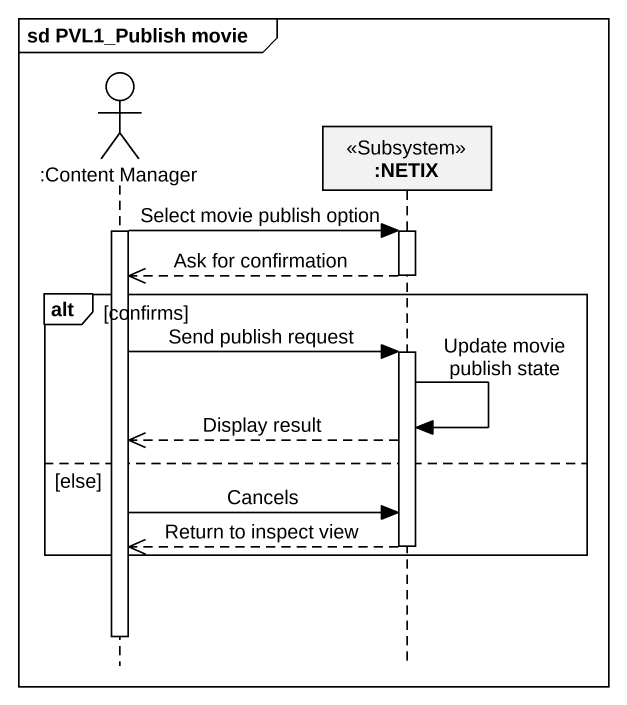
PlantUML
@startuml
mainframe sd PVL1_Publish movie
hide footbox
actor ":Content Manager" as Content_Manager
participant ":NETIX" as NETIX <<Subsystem>>

activate Content_Manager
Content_Manager -> NETIX : Select movie publish option
activate NETIX
NETIX -->> Content_Manager : Ask for confirmation
deactivate NETIX
alt confirms
  Content_Manager -> NETIX : Send publish request
  activate NETIX
  NETIX -> NETIX : Update movie publish state
  NETIX -->> Content_Manager : Display result
else else
  Content_Manager -> NETIX : Cancels
  NETIX -->> Content_Manager : Return to inspect view
  deactivate NETIX
end
deactivate Content_Manager
@enduml
